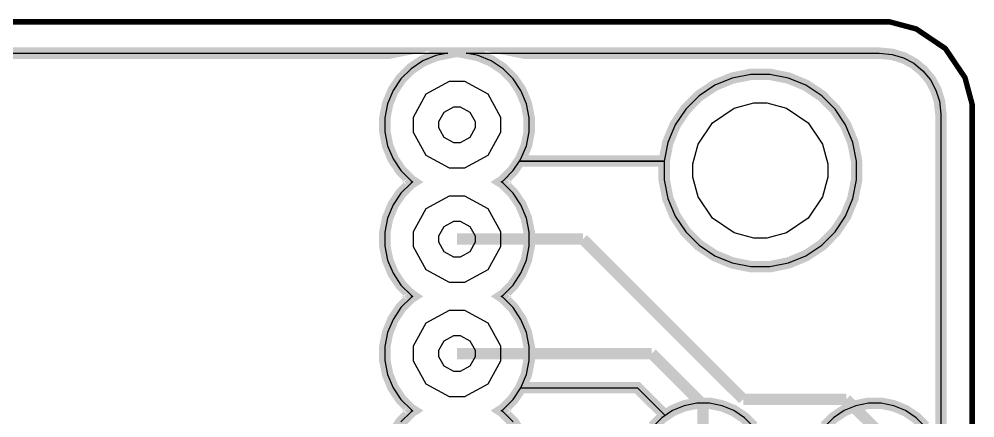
# Model space of a CAD drawing. Extents: x 0.4 to 7.9, y 0.4 to 11.3.
# Drawn here: x 4.103 to 4.937, y 7.213 to 7.562 of the extents above; entities that cross this region are included whole.
import ezdxf

# ---------------------------------------------------------------- set-up
doc = ezdxf.new("R2010")
doc.units = 0
doc.layers.get('0').update_dxf_attribs({"linetype": 'CONTINUOUS'})

msp = doc.modelspace()

# ---------------------------------------------------------------- linework, layer by layer
at = {"color": 0}
for points, const_width in [([(3.34999, 7.55946), (4.85499, 7.55946)], 0.004724), ([(4.935, 7.47944), (4.935, 7.48725), (4.92871, 7.51064), (4.91157, 7.53608), (4.88612, 7.55322), (4.86274, 7.55946), (4.85499, 7.55946)], 0.004724), ([(3.59304, 7.53207), (4.477, 7.53207), (4.46664, 7.53), (4.45518, 7.52528), (4.44482, 7.51839), (4.43604, 7.5096), (4.42914, 7.49929), (4.42443, 7.48785), (4.42199, 7.47564), (4.42199, 7.46326), (4.42443, 7.45107), (4.42914, 7.43961), (4.43604, 7.42931), (4.44482, 7.42051), (4.44646, 7.41943), (4.44482, 7.4184), (4.43604, 7.40961), (4.42914, 7.39931), (4.42443, 7.38781), (4.42199, 7.37565), (4.42199, 7.36322), (4.42443, 7.35107), (4.42914, 7.33963), (4.43604, 7.32926), (4.44482, 7.32053), (4.44646, 7.31944), (4.44482, 7.31836), (4.43604, 7.30963), (4.42914, 7.29926), (4.42443, 7.28782), (4.42199, 7.27567), (4.42199, 7.26324), (4.42443, 7.25108), (4.42914, 7.23958), (4.43604, 7.22928), (4.44482, 7.22049), (4.44646, 7.21946), (4.44482, 7.21838), (4.43604, 7.20958), (4.42914, 7.19928)], 0.01), ([(4.54085, 7.19928), (4.53396, 7.20958), (4.52518, 7.21838), (4.52354, 7.21946), (4.52518, 7.22049), (4.53396, 7.22928), (4.54085, 7.23958), (4.54557, 7.25108), (4.54801, 7.26324), (4.54801, 7.27567), (4.54557, 7.28782), (4.54085, 7.29926), (4.53396, 7.30963), (4.52518, 7.31836), (4.52354, 7.31944), (4.52518, 7.32053), (4.53396, 7.32926), (4.54085, 7.33963), (4.54557, 7.35107), (4.54801, 7.36322), (4.54801, 7.37565), (4.54557, 7.38781), (4.54085, 7.39931), (4.53396, 7.40961), (4.52518, 7.4184), (4.52354, 7.41943), (4.52518, 7.42051), (4.53396, 7.42931), (4.53956, 7.43772), (4.66596, 7.43772), (4.66596, 7.42117), (4.66917, 7.40494), (4.67551, 7.38965), (4.68474, 7.37587), (4.6964, 7.36415), (4.71018, 7.35499), (4.72547, 7.34864), (4.74169, 7.34538), (4.75831, 7.34538), (4.77453, 7.34864), (4.78982, 7.35499), (4.8036, 7.36415), (4.81526, 7.37587), (4.82449, 7.38965), (4.83083, 7.40494), (4.83404, 7.42117), (4.83404, 7.43772), (4.83083, 7.45394), (4.82449, 7.46924), (4.81526, 7.48301), (4.8036, 7.49474), (4.78982, 7.50396), (4.77453, 7.51025), (4.75831, 7.51351), (4.74169, 7.51351), (4.72547, 7.51025), (4.71018, 7.50396), (4.6964, 7.49474), (4.68474, 7.48301), (4.67551, 7.46924), (4.66917, 7.45394), (4.66596, 7.43772), (4.53956, 7.43772), (4.54085, 7.43961), (4.54557, 7.45107), (4.54801, 7.46326), (4.54801, 7.47564), (4.54557, 7.48785), (4.54085, 7.49929), (4.53396, 7.5096), (4.52518, 7.51839), (4.51486, 7.52528), (4.50336, 7.53), (4.49306, 7.53207), (4.85368, 7.53207), (4.86518, 7.53097), (4.86518, 7.53097), (4.875, 7.528), (4.88406, 7.52317), (4.89199, 7.51671), (4.89854, 7.50879), (4.90338, 7.49978), (4.90642, 7.49001), (4.90767, 7.47857), (4.90767, 6.92443)], 0.01), ([(4.935, 7.47944), (4.935, 5.66444)], 0.004724), ([(4.595, 7.36947), (4.48503, 7.36947)], 0.009843), ([(4.73503, 7.22944), (4.595, 7.36947)], 0.009843), ([(4.48503, 7.26942), (4.655, 7.26942)], 0.009843), ([(4.655, 7.26942), (4.69997, 7.22444)], 0.009843), ([(4.54085, 7.19928), (4.53396, 7.20958), (4.52518, 7.21838), (4.52354, 7.21946), (4.52518, 7.22049), (4.53396, 7.22928), (4.54081, 7.23953), (4.64264, 7.23953), (4.66689, 7.21528), (4.66401, 7.21332), (4.65614, 7.20546)], 0.01), ([(4.74387, 7.20546), (4.736, 7.21332), (4.72678, 7.21951), (4.71647, 7.22374), (4.70557, 7.22597), (4.69444, 7.22597), (4.68354, 7.22374), (4.67324, 7.21951), (4.66401, 7.21332), (4.65614, 7.20546)], 0.01), ([(4.82497, 7.22944), (4.73503, 7.22944)], 0.009843), ([(4.89388, 7.20546), (4.88601, 7.21332), (4.87674, 7.21951), (4.86649, 7.22374), (4.85558, 7.22597), (4.84446, 7.22597), (4.8335, 7.22374), (4.82324, 7.21951), (4.81396, 7.21332), (4.8061, 7.20546)], 0.01), ([(4.84999, 7.20443), (4.82497, 7.22944)], 0.009843), ([(4.69997, 7.22444), (4.69997, 7.16943)], 0.009843)]:
    msp.add_lwpolyline(points, dxfattribs=dict(at, const_width=const_width))
for points in [[(3.59304, 7.53207), (4.477, 7.53207), (4.46664, 7.53), (4.45518, 7.52528), (4.44482, 7.51839), (4.43604, 7.5096), (4.42914, 7.49929), (4.42443, 7.48785), (4.42199, 7.47564), (4.42199, 7.46326), (4.42443, 7.45107), (4.42914, 7.43961), (4.43604, 7.42931), (4.44482, 7.42051), (4.44646, 7.41943), (4.44482, 7.4184), (4.43604, 7.40961), (4.42914, 7.39931), (4.42443, 7.38781), (4.42199, 7.37565), (4.42199, 7.36322), (4.42443, 7.35107), (4.42914, 7.33963), (4.43604, 7.32926), (4.44482, 7.32053), (4.44646, 7.31944), (4.44482, 7.31836), (4.43604, 7.30963), (4.42914, 7.29926), (4.42443, 7.28782), (4.42199, 7.27567), (4.42199, 7.26324), (4.42443, 7.25108), (4.42914, 7.23958), (4.43604, 7.22928), (4.44482, 7.22049), (4.44646, 7.21946), (4.44482, 7.21838), (4.43604, 7.20958)], [(4.53396, 7.20958), (4.52518, 7.21838), (4.52354, 7.21946), (4.52518, 7.22049), (4.53396, 7.22928), (4.54085, 7.23958), (4.54557, 7.25108), (4.54801, 7.26324), (4.54801, 7.27567), (4.54557, 7.28782), (4.54085, 7.29926), (4.53396, 7.30963), (4.52518, 7.31836), (4.52354, 7.31944), (4.52518, 7.32053), (4.53396, 7.32926), (4.54085, 7.33963), (4.54557, 7.35107), (4.54801, 7.36322), (4.54801, 7.37565), (4.54557, 7.38781), (4.54085, 7.39931), (4.53396, 7.40961), (4.52518, 7.4184), (4.52354, 7.41943), (4.52518, 7.42051), (4.53396, 7.42931), (4.53956, 7.43772), (4.66596, 7.43772), (4.66596, 7.42117), (4.66917, 7.40494), (4.67551, 7.38965), (4.68474, 7.37587), (4.6964, 7.36415), (4.71018, 7.35499), (4.72547, 7.34864), (4.74169, 7.34538), (4.75831, 7.34538), (4.77453, 7.34864), (4.78982, 7.35499), (4.8036, 7.36415), (4.81526, 7.37587), (4.82449, 7.38965), (4.83083, 7.40494), (4.83404, 7.42117), (4.83404, 7.43772), (4.83083, 7.45394), (4.82449, 7.46924), (4.81526, 7.48301), (4.8036, 7.49474), (4.78982, 7.50396), (4.77453, 7.51025), (4.75831, 7.51351), (4.74169, 7.51351), (4.72547, 7.51025), (4.71018, 7.50396), (4.6964, 7.49474), (4.68474, 7.48301), (4.67551, 7.46924), (4.66917, 7.45394), (4.66596, 7.43772), (4.53956, 7.43772), (4.54085, 7.43961), (4.54557, 7.45107), (4.54801, 7.46326), (4.54801, 7.47564), (4.54557, 7.48785), (4.54085, 7.49929), (4.53396, 7.5096), (4.52518, 7.51839), (4.51486, 7.52528), (4.50336, 7.53), (4.49306, 7.53207), (4.85368, 7.53207), (4.86518, 7.53097), (4.86518, 7.53097), (4.875, 7.528), (4.88406, 7.52317), (4.89199, 7.51671), (4.89854, 7.50879), (4.90338, 7.49978), (4.90642, 7.49001), (4.90767, 7.47857), (4.90767, 6.92443)], [(4.53396, 7.20958), (4.52518, 7.21838), (4.52354, 7.21946), (4.52518, 7.22049), (4.53396, 7.22928), (4.54081, 7.23953), (4.64264, 7.23953), (4.66689, 7.21528), (4.66401, 7.21332), (4.65614, 7.20546)], [(4.74387, 7.20546), (4.736, 7.21332), (4.72678, 7.21951), (4.71647, 7.22374), (4.70557, 7.22597), (4.69444, 7.22597), (4.68354, 7.22374), (4.67324, 7.21951), (4.66401, 7.21332), (4.65614, 7.20546)], [(4.89388, 7.20546), (4.88601, 7.21332), (4.87674, 7.21951), (4.86649, 7.22374), (4.85558, 7.22597), (4.84446, 7.22597), (4.8335, 7.22374), (4.82324, 7.21951), (4.81396, 7.21332), (4.8061, 7.20546)]]:
    msp.add_lwpolyline(points, dxfattribs=at)
for points in [[(4.523, 7.46946), (4.523, 7.46278), (4.51183, 7.4426), (4.49169, 7.43143), (4.48503, 7.43143), (4.47831, 7.43143), (4.45811, 7.4426), (4.447, 7.46278), (4.447, 7.46946), (4.447, 7.47618), (4.45811, 7.49636), (4.47831, 7.50743), (4.48503, 7.50743), (4.49169, 7.50743), (4.51183, 7.49636), (4.523, 7.47618), (4.523, 7.46946)], [(4.523, 7.46946), (4.523, 7.46278), (4.51183, 7.4426), (4.49169, 7.43143), (4.48503, 7.43143), (4.47831, 7.43143), (4.45811, 7.4426), (4.447, 7.46278), (4.447, 7.46946), (4.447, 7.47618), (4.45811, 7.49636), (4.47831, 7.50743), (4.48503, 7.50743), (4.49169, 7.50743), (4.51183, 7.49636), (4.523, 7.47618), (4.523, 7.46946)], [(4.523, 7.36947), (4.523, 7.36279), (4.51183, 7.34261), (4.49169, 7.33143), (4.48503, 7.33143), (4.47831, 7.33143), (4.45811, 7.34261), (4.447, 7.36279), (4.447, 7.36947), (4.447, 7.37619), (4.45811, 7.39632), (4.47831, 7.40744), (4.48503, 7.40744), (4.49169, 7.40744), (4.51183, 7.39632), (4.523, 7.37619), (4.523, 7.36947)], [(4.523, 7.36947), (4.523, 7.36279), (4.51183, 7.34261), (4.49169, 7.33143), (4.48503, 7.33143), (4.47831, 7.33143), (4.45811, 7.34261), (4.447, 7.36279), (4.447, 7.36947), (4.447, 7.37619), (4.45811, 7.39632), (4.47831, 7.40744), (4.48503, 7.40744), (4.49169, 7.40744), (4.51183, 7.39632), (4.523, 7.37619), (4.523, 7.36947)], [(4.523, 7.26942), (4.523, 7.26275), (4.51183, 7.24262), (4.49169, 7.23144), (4.48503, 7.23144), (4.47831, 7.23144), (4.45811, 7.24262), (4.447, 7.26275), (4.447, 7.26942), (4.447, 7.27615), (4.45811, 7.29633), (4.47831, 7.30746), (4.48503, 7.30746), (4.49169, 7.30746), (4.51183, 7.29633), (4.523, 7.27615), (4.523, 7.26942)], [(4.523, 7.26942), (4.523, 7.26275), (4.51183, 7.24262), (4.49169, 7.23144), (4.48503, 7.23144), (4.47831, 7.23144), (4.45811, 7.24262), (4.447, 7.26275), (4.447, 7.26942), (4.447, 7.27615), (4.45811, 7.29633), (4.47831, 7.30746), (4.48503, 7.30746), (4.49169, 7.30746), (4.51183, 7.29633), (4.523, 7.27615), (4.523, 7.26942)]]:
    msp.add_lwpolyline(points, close=True, dxfattribs=at)
at = {"color": 7}
for points in [[(4.50076, 7.46946), (4.50076, 7.46669), (4.49615, 7.45833), (4.48779, 7.45372), (4.48503, 7.45372), (4.48221, 7.45372), (4.47385, 7.45833), (4.46924, 7.46669), (4.46924, 7.46946), (4.46924, 7.47228), (4.47385, 7.48058), (4.48221, 7.48519), (4.48503, 7.48519), (4.48779, 7.48519), (4.49615, 7.48058), (4.50076, 7.47228), (4.50076, 7.46946)], [(4.50076, 7.46946), (4.50076, 7.46669), (4.49615, 7.45833), (4.48779, 7.45372), (4.48503, 7.45372), (4.48221, 7.45372), (4.47385, 7.45833), (4.46924, 7.46669), (4.46924, 7.46946), (4.46924, 7.47228), (4.47385, 7.48058), (4.48221, 7.48519), (4.48503, 7.48519), (4.48779, 7.48519), (4.49615, 7.48058), (4.50076, 7.47228), (4.50076, 7.46946)], [(4.80903, 7.42947), (4.80903, 7.42372), (4.80436, 7.40647), (4.79172, 7.38769), (4.77294, 7.37506), (4.75569, 7.37039), (4.75, 7.37039), (4.74425, 7.37039), (4.727, 7.37506), (4.70822, 7.38769), (4.69553, 7.40647), (4.69092, 7.42372), (4.69092, 7.42947), (4.69092, 7.43522), (4.69553, 7.45247), (4.70822, 7.47125), (4.727, 7.48389), (4.74425, 7.4885), (4.75, 7.4885), (4.75569, 7.4885), (4.77294, 7.48389), (4.79172, 7.47125), (4.80436, 7.45247), (4.80903, 7.43522), (4.80903, 7.42947)], [(4.80903, 7.42947), (4.80903, 7.42372), (4.80436, 7.40647), (4.79172, 7.38769), (4.77294, 7.37506), (4.75569, 7.37039), (4.75, 7.37039), (4.74425, 7.37039), (4.727, 7.37506), (4.70822, 7.38769), (4.69553, 7.40647), (4.69092, 7.42372), (4.69092, 7.42947), (4.69092, 7.43522), (4.69553, 7.45247), (4.70822, 7.47125), (4.727, 7.48389), (4.74425, 7.4885), (4.75, 7.4885), (4.75569, 7.4885), (4.77294, 7.48389), (4.79172, 7.47125), (4.80436, 7.45247), (4.80903, 7.43522), (4.80903, 7.42947)], [(4.50076, 7.36947), (4.50076, 7.36669), (4.49615, 7.35835), (4.48779, 7.35368), (4.48503, 7.35368), (4.48221, 7.35368), (4.47385, 7.35835), (4.46924, 7.36669), (4.46924, 7.36947), (4.46924, 7.37229), (4.47385, 7.38058), (4.48221, 7.38519), (4.48503, 7.38519), (4.48779, 7.38519), (4.49615, 7.38058), (4.50076, 7.37229), (4.50076, 7.36947)], [(4.50076, 7.36947), (4.50076, 7.36669), (4.49615, 7.35835), (4.48779, 7.35368), (4.48503, 7.35368), (4.48221, 7.35368), (4.47385, 7.35835), (4.46924, 7.36669), (4.46924, 7.36947), (4.46924, 7.37229), (4.47385, 7.38058), (4.48221, 7.38519), (4.48503, 7.38519), (4.48779, 7.38519), (4.49615, 7.38058), (4.50076, 7.37229), (4.50076, 7.36947)], [(4.50076, 7.26942), (4.50076, 7.26665), (4.49615, 7.25831), (4.48779, 7.25369), (4.48503, 7.25369), (4.48221, 7.25369), (4.47385, 7.25831), (4.46924, 7.26665), (4.46924, 7.26942), (4.46924, 7.27225), (4.47385, 7.2806), (4.48221, 7.28521), (4.48503, 7.28521), (4.48779, 7.28521), (4.49615, 7.2806), (4.50076, 7.27225), (4.50076, 7.26942)], [(4.50076, 7.26942), (4.50076, 7.26665), (4.49615, 7.25831), (4.48779, 7.25369), (4.48503, 7.25369), (4.48221, 7.25369), (4.47385, 7.25831), (4.46924, 7.26665), (4.46924, 7.26942), (4.46924, 7.27225), (4.47385, 7.2806), (4.48221, 7.28521), (4.48503, 7.28521), (4.48779, 7.28521), (4.49615, 7.2806), (4.50076, 7.27225), (4.50076, 7.26942)]]:
    msp.add_lwpolyline(points, close=True, dxfattribs=at)

doc.saveas('drawing.dxf')
